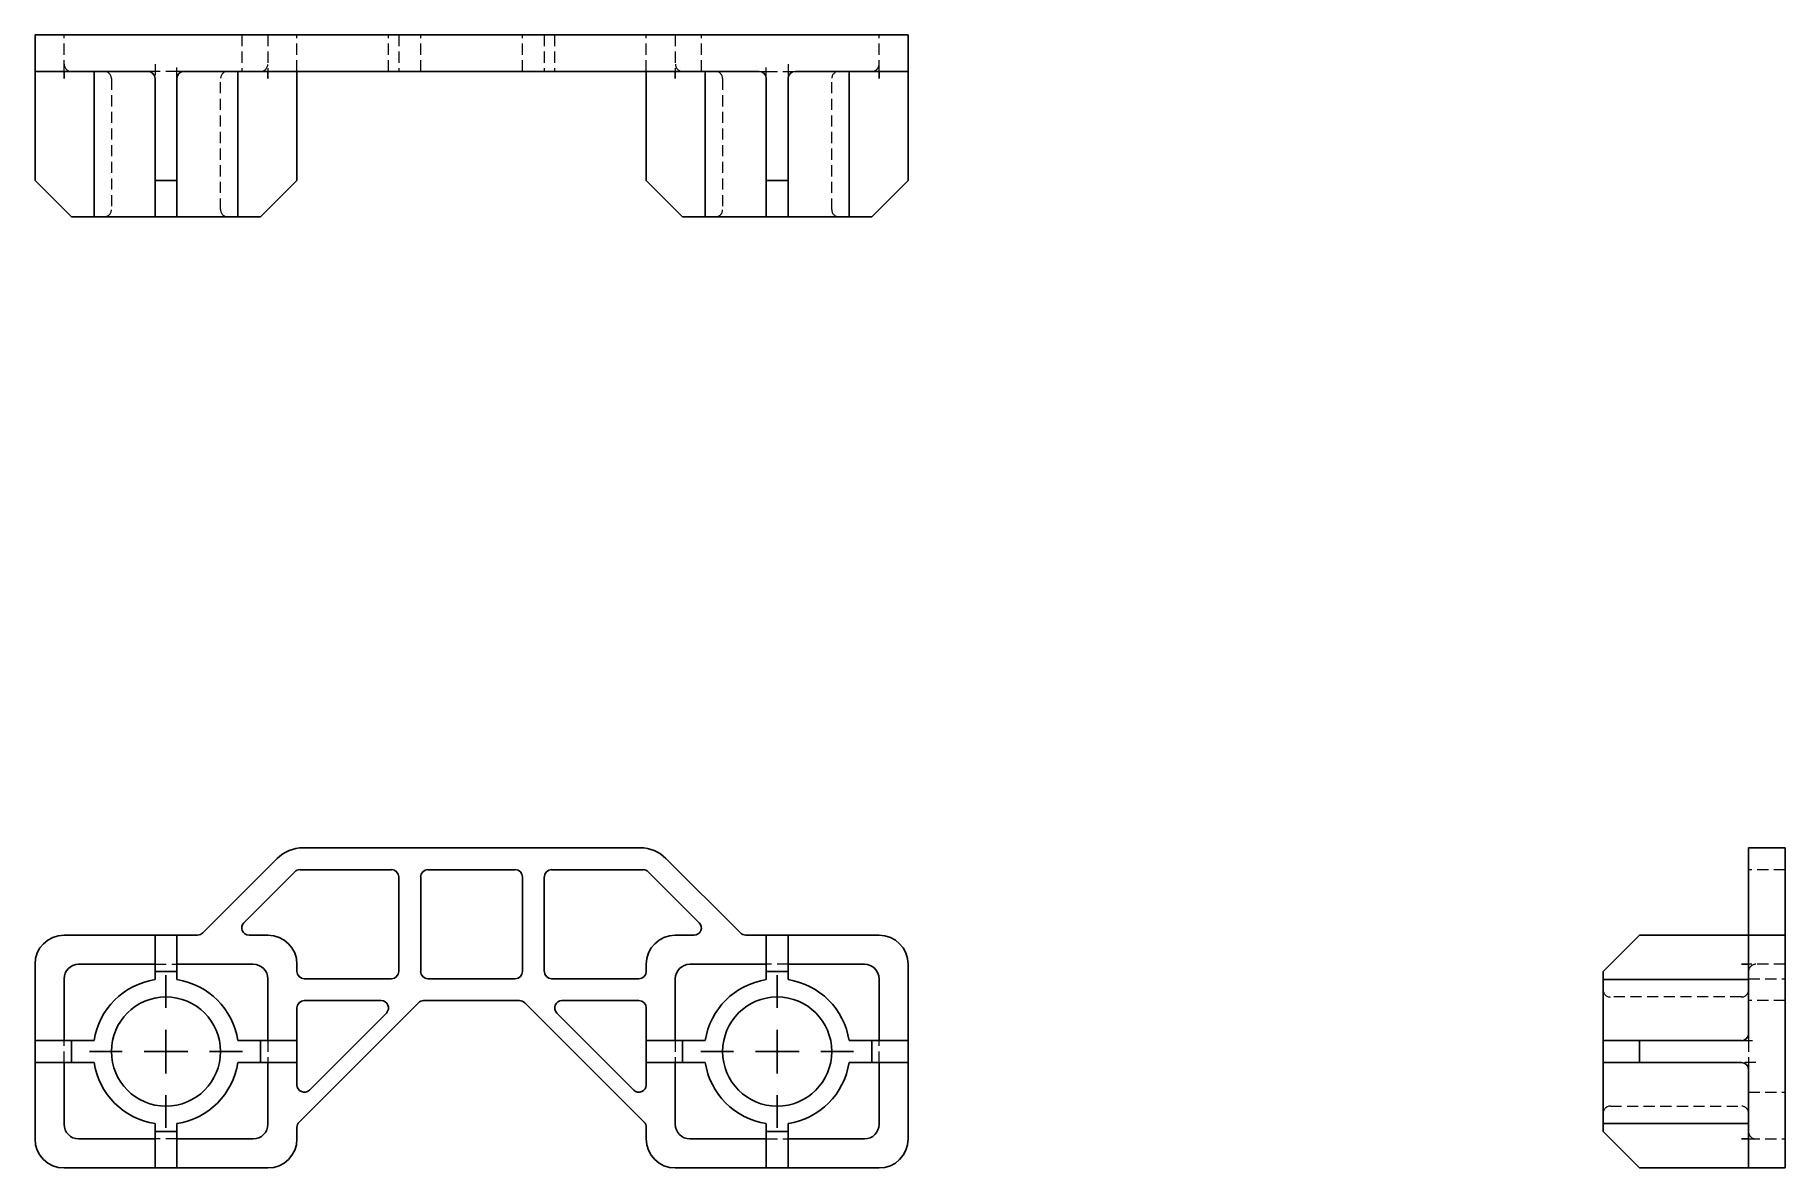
# Model space of a CAD drawing. Header units: millimetres. Extents: x 33 to 233, y 39 to 168.
import ezdxf

# ---------------------------------------------------------------- set-up
doc = ezdxf.new("R2010")
doc.units = ezdxf.units.MM
doc.linetypes.add('HIDDEN', pattern=[1.905, 1.27, -0.635])
doc.layers.add('10', color=7, linetype='Continuous')

# ---------------------------------------------------------------- blocks, each defined once
blk = doc.blocks.new('SW_CENTERMARKSYMBOL_0')
at = {"layer": '10', "color": 0}
for p, q in [((0, 5), (0, 8.75)), ((0, 0), (0, 2.5)), ((-5, 0), (-8.75, 0)), ((0, 0), (-2.5, 0)), ((0, 0), (0, -2.5)), ((0, 0), (2.5, 0)), ((5, 0), (8.75, 0)), ((0, -5), (0, -8.75))]:
    blk.add_line(p, q, dxfattribs=at)
blk = doc.blocks.new('SW_CENTERMARKSYMBOL_1')
at = {"layer": '10', "color": 0}
for p, q in [((0, 5), (0, 8.75)), ((0, 0), (0, 2.5)), ((-5, 0), (-8.75, 0)), ((0, 0), (-2.5, 0)), ((0, 0), (0, -2.5)), ((0, 0), (2.5, 0)), ((5, 0), (8.75, 0)), ((0, -5), (0, -8.75))]:
    blk.add_line(p, q, dxfattribs=at)

msp = doc.modelspace()

# ---------------------------------------------------------------- linework, layer by layer
at = {"color": 7, "linetype": 'Continuous', "lineweight": 25}
for p, q in [((33, 168.42), (33, 164.25)), ((36.33, 168.42), (33, 168.42)), ((36.33, 168.42), (51.62, 168.42)), ((52.21, 168.42), (51.62, 168.42)), ((60.74, 168.42), (52.21, 168.42)), ((63.69, 168.42), (60.74, 168.42)), ((63.69, 168.42), (102.31, 168.42)), ((102.31, 168.42), (105.26, 168.42)), ((105.26, 168.42), (113.79, 168.42)), ((113.79, 168.42), (114.38, 168.42)), ((129.67, 168.42), (114.38, 168.42)), ((129.67, 168.42), (133, 168.42)), ((133, 168.42), (133, 164.25)), ((33, 164.25), (36.33, 164.25)), ((33, 164.25), (33, 163.42)), ((33, 163.42), (33, 151.75)), ((45.92, 164.25), (36.33, 164.25)), ((36.33, 163.42), (36.33, 164.25)), ((39.76, 164.25), (39.76, 147.58)), ((46.75, 163.42), (46.75, 151.75)), ((49.25, 163.42), (49.25, 151.75)), ((51.62, 164.25), (50.08, 164.25)), ((51.62, 164.25), (52.21, 164.25)), ((52.21, 164.25), (60.74, 164.25)), ((56.24, 147.58), (56.24, 164.25)), ((59.67, 164.25), (59.67, 163.42)), ((60.74, 164.25), (63.69, 164.25)), ((63, 163.42), (63, 164.25)), ((63, 163.42), (63, 151.75)), ((63.69, 164.25), (102.31, 164.25)), ((105.26, 164.25), (102.31, 164.25)), ((103, 163.42), (103, 164.25)), ((103, 163.42), (103, 151.75)), ((113.79, 164.25), (105.26, 164.25)), ((106.33, 164.25), (106.33, 163.42)), ((109.76, 147.58), (109.76, 164.25)), ((114.38, 164.25), (113.79, 164.25)), ((114.38, 164.25), (115.92, 164.25)), ((116.75, 163.42), (116.75, 151.75)), ((119.25, 163.42), (119.25, 151.75)), ((120.08, 164.25), (129.67, 164.25)), ((126.24, 164.25), (126.24, 147.58)), ((133, 164.25), (129.67, 164.25)), ((129.67, 163.42), (129.67, 164.25)), ((133, 164.25), (133, 163.42)), ((133, 163.42), (133, 151.75)), ((37.17, 147.58), (33, 151.75)), ((49.25, 151.75), (46.75, 151.75)), ((46.75, 151.75), (46.75, 147.58)), ((49.25, 147.58), (49.25, 151.75)), ((63, 151.75), (58.83, 147.58)), ((103, 151.75), (107.17, 147.58)), ((116.75, 151.75), (119.25, 151.75)), ((116.75, 147.58), (116.75, 151.75)), ((119.25, 151.75), (119.25, 147.58)), ((128.83, 147.58), (133, 151.75)), ((37.17, 147.58), (39.76, 147.58)), ((46.75, 147.58), (39.76, 147.58)), ((46.75, 147.58), (49.25, 147.58)), ((56.24, 147.58), (49.25, 147.58)), ((56.24, 147.58), (58.83, 147.58)), ((109.76, 147.58), (107.17, 147.58)), ((109.76, 147.58), (116.75, 147.58)), ((119.25, 147.58), (116.75, 147.58)), ((119.25, 147.58), (126.24, 147.58)), ((128.83, 147.58), (126.24, 147.58)), ((63.69, 75.33), (102.31, 75.33)), ((229.25, 75.33), (233.42, 75.33)), ((229.25, 74.11), (229.25, 75.33)), ((233.42, 75.33), (233.42, 74.11)), ((52.21, 65.58), (60.74, 74.11)), ((62.76, 72.59), (56.92, 66.76)), ((73.83, 72.83), (63.35, 72.83)), ((78, 72.83), (88, 72.83)), ((92.17, 72.83), (102.65, 72.83)), ((103.24, 72.59), (109.08, 66.76)), ((113.79, 65.58), (105.26, 74.11)), ((229.25, 65.58), (229.25, 74.11)), ((233.42, 74.11), (233.42, 65.58)), ((74.67, 61.17), (74.67, 72)), ((77.17, 72), (77.17, 61.17)), ((88.83, 72), (88.83, 61.17)), ((91.33, 61.17), (91.33, 72)), ((45.92, 65.33), (36.33, 65.33)), ((46.75, 65.33), (45.92, 65.33)), ((49.25, 65.33), (46.75, 65.33)), ((46.75, 65.33), (46.75, 61.17)), ((49.25, 61.17), (49.25, 65.33)), ((50.08, 65.33), (49.25, 65.33)), ((51.62, 65.33), (50.08, 65.33)), ((59.67, 65.33), (57.51, 65.33)), ((106.33, 65.33), (108.49, 65.33)), ((114.38, 65.33), (115.92, 65.33)), ((115.92, 65.33), (116.75, 65.33)), ((116.75, 65.33), (119.25, 65.33)), ((116.75, 61.17), (116.75, 65.33)), ((119.25, 65.33), (119.25, 61.17)), ((119.25, 65.33), (120.08, 65.33)), ((120.08, 65.33), (129.67, 65.33)), ((216.75, 65.33), (212.58, 61.17)), ((228.42, 65.33), (216.75, 65.33)), ((228.42, 65.33), (229.25, 65.33)), ((229.25, 65.33), (229.25, 65.58)), ((229.25, 65.33), (233.42, 65.33)), ((229.25, 62), (229.25, 65.33)), ((233.42, 65.58), (233.42, 65.33)), ((233.42, 65.33), (233.42, 62)), ((33, 62), (33, 54.08)), ((36.33, 54.08), (36.33, 60.33)), ((38, 62), (45.92, 62)), ((45.92, 62), (46.75, 62)), ((46.75, 61.17), (49.25, 61.17)), ((46.75, 60.24), (46.75, 61.17)), ((49.25, 62), (50.08, 62)), ((49.25, 61.17), (49.25, 60.24)), ((50.08, 62), (58, 62)), ((59.67, 60.33), (59.67, 54.08)), ((63, 61.17), (63, 62)), ((63.83, 60.33), (73.83, 60.33)), ((78, 60.33), (88, 60.33)), ((102.17, 60.33), (92.17, 60.33)), ((103, 61.17), (103, 62)), ((106.33, 60.33), (106.33, 54.08)), ((115.92, 62), (108, 62)), ((116.75, 62), (115.92, 62)), ((116.75, 61.17), (116.75, 60.24)), ((119.25, 61.17), (116.75, 61.17)), ((120.08, 62), (119.25, 62)), ((119.25, 60.24), (119.25, 61.17)), ((128, 62), (120.08, 62)), ((129.67, 54.08), (129.67, 60.33)), ((133, 62), (133, 54.08)), ((212.58, 60.24), (212.58, 61.17)), ((212.58, 60.24), (229.25, 60.24)), ((212.58, 60.24), (212.58, 53.25)), ((229.25, 62), (228.42, 62)), ((229.25, 62), (229.25, 54.08)), ((233.42, 42), (233.42, 62)), ((63, 54.08), (63, 57)), ((76.92, 57.59), (63.24, 43.91)), ((72.65, 57.83), (63.83, 57.83)), ((64.42, 47.59), (73.24, 56.41)), ((77.51, 57.83), (88.49, 57.83)), ((89.08, 57.59), (102.76, 43.91)), ((101.58, 47.59), (92.76, 56.41)), ((93.35, 57.83), (102.17, 57.83)), ((103, 54.08), (103, 57)), ((33, 54.08), (33, 53.25)), ((33, 53.25), (33, 50.75)), ((37.17, 53.25), (33, 53.25)), ((36.33, 53.25), (36.33, 54.08)), ((37.17, 50.75), (37.17, 53.25)), ((37.17, 53.25), (39.76, 53.25)), ((56.24, 53.25), (58.83, 53.25)), ((58.83, 53.25), (58.83, 50.75)), ((63, 53.25), (58.83, 53.25)), ((59.67, 54.08), (59.67, 53.25)), ((63, 53.25), (63, 54.08)), ((63, 50.75), (63, 53.25)), ((103, 53.25), (103, 54.08)), ((103, 50.75), (103, 53.25)), ((103, 53.25), (107.17, 53.25)), ((106.33, 54.08), (106.33, 53.25)), ((107.17, 53.25), (107.17, 50.75)), ((109.76, 53.25), (107.17, 53.25)), ((128.83, 53.25), (126.24, 53.25)), ((128.83, 50.75), (128.83, 53.25)), ((128.83, 53.25), (133, 53.25)), ((129.67, 53.25), (129.67, 54.08)), ((133, 54.08), (133, 53.25)), ((133, 53.25), (133, 50.75)), ((212.58, 50.75), (212.58, 53.25)), ((212.58, 53.25), (216.75, 53.25)), ((228.42, 53.25), (216.75, 53.25)), ((216.75, 53.25), (216.75, 50.75)), ((33, 50.75), (37.17, 50.75)), ((33, 50.75), (33, 49.92)), ((36.33, 49.92), (36.33, 50.75)), ((39.76, 50.75), (37.17, 50.75)), ((58.83, 50.75), (56.24, 50.75)), ((58.83, 50.75), (63, 50.75)), ((59.67, 50.75), (59.67, 49.92)), ((63, 49.92), (63, 50.75)), ((107.17, 50.75), (103, 50.75)), ((103, 49.92), (103, 50.75)), ((106.33, 50.75), (106.33, 49.92)), ((107.17, 50.75), (109.76, 50.75)), ((126.24, 50.75), (128.83, 50.75)), ((133, 50.75), (128.83, 50.75)), ((129.67, 49.92), (129.67, 50.75)), ((133, 50.75), (133, 49.92)), ((216.75, 50.75), (212.58, 50.75)), ((212.58, 50.75), (212.58, 43.76)), ((228.42, 50.75), (216.75, 50.75)), ((33, 49.92), (33, 42)), ((36.33, 43.67), (36.33, 49.92)), ((59.67, 49.92), (59.67, 43.67)), ((63, 48.18), (63, 49.92)), ((103, 48.18), (103, 49.92)), ((106.33, 49.92), (106.33, 43.67)), ((129.67, 43.67), (129.67, 49.92)), ((133, 49.92), (133, 42)), ((229.25, 49.92), (229.25, 42)), ((46.75, 42.83), (46.75, 43.76)), ((49.25, 42.83), (46.75, 42.83)), ((46.75, 42.83), (46.75, 38.67)), ((49.25, 43.76), (49.25, 42.83)), ((49.25, 38.67), (49.25, 42.83)), ((63, 42), (63, 43.32)), ((103, 42), (103, 43.32)), ((116.75, 43.76), (116.75, 42.83)), ((116.75, 42.83), (119.25, 42.83)), ((116.75, 38.67), (116.75, 42.83)), ((119.25, 42.83), (119.25, 43.76)), ((119.25, 42.83), (119.25, 38.67)), ((229.25, 43.76), (212.58, 43.76)), ((212.58, 42.83), (212.58, 43.76)), ((212.58, 42.83), (216.75, 38.67)), ((45.92, 42), (38, 42)), ((46.75, 42), (45.92, 42)), ((50.08, 42), (49.25, 42)), ((58, 42), (50.08, 42)), ((108, 42), (115.92, 42)), ((115.92, 42), (116.75, 42)), ((119.25, 42), (120.08, 42)), ((120.08, 42), (128, 42)), ((228.42, 42), (229.25, 42)), ((229.25, 38.67), (229.25, 42)), ((233.42, 42), (233.42, 38.67)), ((36.33, 38.67), (45.92, 38.67)), ((45.92, 38.67), (46.75, 38.67)), ((46.75, 38.67), (49.25, 38.67)), ((49.25, 38.67), (50.08, 38.67)), ((50.08, 38.67), (59.67, 38.67)), ((115.92, 38.67), (106.33, 38.67)), ((116.75, 38.67), (115.92, 38.67)), ((119.25, 38.67), (116.75, 38.67)), ((120.08, 38.67), (119.25, 38.67)), ((129.67, 38.67), (120.08, 38.67)), ((228.42, 38.67), (216.75, 38.67)), ((229.25, 38.67), (228.42, 38.67)), ((233.42, 38.67), (229.25, 38.67))]:
    msp.add_line(p, q, dxfattribs=at)
at = {"color": 7, "linetype": 'HIDDEN', "lineweight": 18}
for p, q in [((36.33, 164.25), (36.33, 168.42)), ((56.68, 168.42), (56.68, 164.25)), ((59.67, 168.42), (59.67, 164.25)), ((63, 164.25), (63, 168.42)), ((73.49, 164.25), (73.49, 168.42)), ((74.67, 168.42), (74.67, 164.25)), ((77.17, 164.25), (77.17, 168.42)), ((88.83, 164.25), (88.83, 168.42)), ((91.33, 168.42), (91.33, 164.25)), ((92.51, 168.42), (92.51, 164.25)), ((103, 164.25), (103, 168.42)), ((106.33, 168.42), (106.33, 164.25)), ((109.32, 164.25), (109.32, 168.42)), ((129.67, 164.25), (129.67, 168.42)), ((46.75, 165.08), (46.75, 163.42)), ((49.25, 163.42), (49.25, 165.08)), ((116.75, 163.42), (116.75, 165.08)), ((119.25, 165.08), (119.25, 163.42)), ((41.75, 163.42), (41.75, 148.42)), ((46.75, 164.25), (45.92, 164.25)), ((49.25, 164.25), (46.75, 164.25)), ((50.08, 164.25), (49.25, 164.25)), ((54.25, 148.42), (54.25, 163.42)), ((111.75, 163.42), (111.75, 148.42)), ((115.92, 164.25), (116.75, 164.25)), ((116.75, 164.25), (119.25, 164.25)), ((119.25, 164.25), (120.08, 164.25)), ((124.25, 148.42), (124.25, 163.42)), ((233.42, 72.83), (229.25, 72.83)), ((46.75, 62), (49.25, 62)), ((119.25, 62), (116.75, 62)), ((233.42, 62), (229.25, 62)), ((229.25, 60.33), (233.42, 60.33)), ((228.42, 58.25), (213.42, 58.25)), ((233.42, 57.83), (229.25, 57.83)), ((36.33, 50.75), (36.33, 53.25)), ((59.67, 53.25), (59.67, 50.75)), ((106.33, 53.25), (106.33, 50.75)), ((129.67, 50.75), (129.67, 53.25)), ((228.42, 53.25), (230.08, 53.25)), ((229.25, 54.08), (229.25, 53.25)), ((229.25, 53.25), (229.25, 50.75)), ((230.08, 50.75), (228.42, 50.75)), ((229.25, 50.75), (229.25, 49.92)), ((229.25, 47.35), (233.42, 47.35)), ((213.42, 45.75), (228.42, 45.75)), ((49.25, 42), (46.75, 42)), ((116.75, 42), (119.25, 42)), ((229.25, 42), (233.42, 42))]:
    msp.add_line(p, q, dxfattribs=at)
at = {"color": 7, "linetype": 'Continuous', "lineweight": 25}
for centre in [(48, 52), (118, 52)]:
    msp.add_circle(centre, 6.25, dxfattribs=at)
at = {"color": 7, "linetype": 'HIDDEN', "lineweight": 18}
for centre, start, end in [((37.17, 165.08), 180, 270), ((58.83, 165.08), 270, 0), ((107.17, 165.08), 180, 270), ((128.83, 165.08), 270, 0), ((40.92, 163.42), 0, 90), ((55.08, 163.42), 90, 180), ((110.92, 163.42), 0, 90), ((125.08, 163.42), 90, 180), ((40.92, 148.42), 270, 0), ((55.08, 148.42), 180, 270), ((110.92, 148.42), 270, 0), ((125.08, 148.42), 180, 270), ((230.08, 61.17), 90, 180), ((213.42, 59.08), 180, 270), ((228.42, 59.08), 270, 0), ((213.42, 44.92), 90, 180), ((228.42, 44.92), 0, 90), ((230.08, 42.83), 180, 270)]:
    msp.add_arc(centre, 0.833, start, end, dxfattribs=at)
at = {"color": 7, "linetype": 'Continuous', "lineweight": 25}
for centre, radius, start, end in [((45.92, 163.42), 0.833, 0, 90), ((50.08, 163.42), 0.833, 90, 180), ((115.92, 163.42), 0.833, 0, 90), ((120.08, 163.42), 0.833, 90, 180), ((63.69, 71.17), 4.17, 90, 135), ((102.31, 71.17), 4.17, 45, 90), ((63.35, 72), 0.833, 90, 135), ((73.83, 72), 0.833, 0, 90), ((78, 72), 0.833, 90, 180), ((88, 72), 0.833, 0, 90), ((92.17, 72), 0.833, 90, 180), ((102.65, 72), 0.833, 45, 90), ((57.51, 66.17), 0.833, 135, 270), ((108.49, 66.17), 0.833, 270, 45), ((36.33, 62), 3.33, 90, 180), ((51.62, 66.17), 0.833, 270, 315), ((59.67, 62), 3.33, 0, 90), ((106.33, 62), 3.33, 90, 180), ((114.38, 66.17), 0.833, 225, 270), ((129.67, 62), 3.33, 0, 90), ((38, 60.33), 1.67, 90, 180), ((48, 52), 8.33, 98.6269, 171.3731), ((48, 52), 8.33, 8.6269, 81.3731), ((58, 60.33), 1.67, 0, 90), ((63.83, 61.17), 0.833, 180, 270), ((73.83, 61.17), 0.833, 270, 0), ((78, 61.17), 0.833, 180, 270), ((88, 61.17), 0.833, 270, 0), ((92.17, 61.17), 0.833, 180, 270), ((102.17, 61.17), 0.833, 270, 0), ((108, 60.33), 1.67, 90, 180), ((118, 52), 8.33, 98.6269, 171.3731), ((118, 52), 8.33, 8.6269, 81.3731), ((128, 60.33), 1.67, 0, 90), ((63.83, 57), 0.833, 90, 180), ((72.65, 57), 0.833, 315, 90), ((77.51, 57), 0.833, 90, 135), ((88.49, 57), 0.833, 45, 90), ((93.35, 57), 0.833, 90, 225), ((102.17, 57), 0.833, 0, 90), ((228.42, 54.08), 0.833, 270, 0), ((48, 52), 8.33, 188.6269, 261.3731), ((48, 52), 8.33, 278.6269, 351.3731), ((118, 52), 8.33, 188.6269, 261.3731), ((118, 52), 8.33, 278.6269, 351.3731), ((228.42, 49.92), 0.833, 0, 90), ((63.83, 48.18), 0.833, 180, 315), ((102.17, 48.18), 0.833, 225, 0), ((38, 43.67), 1.67, 180, 270), ((58, 43.67), 1.67, 270, 0), ((63.83, 43.32), 0.833, 135, 180), ((102.17, 43.32), 0.833, 0, 45), ((108, 43.67), 1.67, 180, 270), ((128, 43.67), 1.67, 270, 0), ((36.33, 42), 3.33, 180, 270), ((59.67, 42), 3.33, 270, 0), ((106.33, 42), 3.33, 180, 270), ((129.67, 42), 3.33, 270, 0)]:
    msp.add_arc(centre, radius, start, end, dxfattribs=at)

# ---------------------------------------------------------------- block references
at = {"layer": '10'}
for name, p in [('SW_CENTERMARKSYMBOL_0', (48, 52)), ('SW_CENTERMARKSYMBOL_1', (118, 52))]:
    msp.add_blockref(name, p, dxfattribs=at)

doc.saveas('drawing.dxf')
